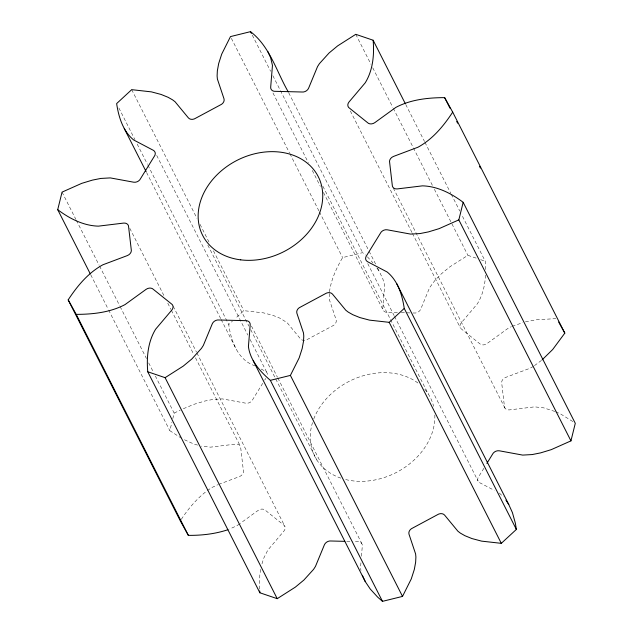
<?xml version="1.0" encoding="UTF-8"?>
<svg xmlns="http://www.w3.org/2000/svg" width="633" height="633" viewBox="0 0 633 633"><rect width="100%" height="100%" fill="white"/><g stroke="black" fill="none" stroke-linecap="round" stroke-linejoin="round"><path stroke-width="0.47" stroke-dasharray="3.17 2.37" d="M485.456 275.173C485.06 285.127 482.647 295.263 477.369 303.8L461.188 322.925A5.602 4.431 -26.9 0 0 461.813 329.318L479.513 343.521A5.602 4.431 -26.9 0 0 486.967 343.608L507.998 328.385L511.322 326.66M485.646 269.484L485.25 261.231L461.576 214.563M329.389 293.554L329.508 300.034L336.099 319.736A5.602 4.431 -26.9 0 1 332.349 326.027L307.899 339.153A5.602 4.431 -26.9 0 1 300.493 338.869L287.2 322.767L280.197 318.296L273.195 315.448L263.534 312.876L243.816 310.668L235.215 318.621M360.929 562.832L360.541 567.564L360.96 570.562M361.475 556.209L362.321 545.796A5.602 4.431 -26.9 0 0 357.36 541.666L353.499 541.571M260.772 569.384L259.799 575.041L259.609 589.141M329.469 291.829C331.146 279.58 336.384 268.163 342.603 257.599L362.646 252.654L365.376 255.044M181.655 438.376L169.834 430.677L171.891 422.361M172.801 418.666L174.17 413.12L155.409 376.144M261.991 563.789L263.684 558.314L267.759 550.204L283.932 531.079A5.602 4.431 -26.9 0 0 283.307 524.686L265.607 510.483A5.602 4.431 -26.9 0 0 258.153 510.388L240.239 523.364M262.742 383.297L252.741 399.526A5.602 4.431 -26.9 0 1 245.723 403.189L222.428 398.909L212.91 399.447L204.506 401.116L193.848 404.368L181.165 409.622M264.744 380.053L265.749 378.431M483.881 468.27L478.872 476.388A5.602 4.431 -26.9 0 0 479.727 482.726L494.207 490.33M181.315 519.353C188.23 508.734 196.594 498.962 206.603 491.129M255.178 365.906C237.794 360.209 231.021 341.037 228.758 324.579L232.343 321.263M541.444 360.406L534.125 365.898M239.464 523.926L237.122 525.619L229.668 529.014M207.331 490.622L211.723 487.608L217.712 484.767M476.119 258.122L467.898 255.328L449.77 266.881L441.233 273.947L435.259 280L429.657 287.58L420.731 309.173A5.602 4.431 -26.9 0 1 413.808 313.003L410.912 312.924M533.397 366.396L530.122 368.216L505.727 377.395A5.602 4.431 -26.9 0 0 501.779 383.606L504.366 405.927A5.602 4.431 -26.9 0 0 509.502 409.899L534.6 406.853L543.739 407.866L554.785 411.434M174.17 413.12L180.294 410.057M512.152 326.319L522.644 322.688M218.614 484.427L239.393 476.609A5.602 4.431 -26.9 0 0 243.341 470.39L240.754 448.077A5.602 4.431 -26.9 0 0 235.618 444.097L210.52 447.151L201.381 446.138M525.414 321.865L536.214 319.807L555.845 318.636M397.405 312.583L387.76 312.338A5.602 4.431 -26.9 0 1 382.799 308.208L384.579 286.433L384.16 283.434L382.767 278.662L376.714 266.224M401.267 312.678L409.947 312.9M346.749 541.397L352.534 541.539M197.646 445.102L193.912 444.065L182.486 438.859M480.684 259.68L485.25 261.231M555.679 411.814L560.15 413.681L573.063 421.689M261.136 369.039L265.393 371.278A5.602 4.431 -26.9 0 1 267.363 375.25M499.318 493.02L503.322 496.85M367.425 256.84L373.011 262.94M376.857 267.941L379.84 272.388M405.745 104.5L424.506 141.483M424.949 142.362L450.854 193.437M451.305 194.315L459.795 211.042M355.77 34.324L370.962 64.265M372.75 67.786L392.848 107.412M393.299 108.29L412.953 147.03M413.396 147.908L432.608 185.77M434.388 189.291L467.898 255.328M393.291 188.041L504.968 408.158M350.342 111.012L411.988 232.525M412.431 233.403L460.231 327.617M288.711 92.766L368.667 250.375M369.118 251.254L376.263 265.346M252.306 35.171L270.623 71.276M272.855 75.675L280 89.759M280.451 90.646L362.646 252.654M367.741 263.597L394.09 315.543M394.541 316.421L478.073 481.072M322.87 186.221L428.288 394.019M272.981 92.988L308.271 162.546M312.291 170.467L320.33 186.316M323.455 192.479L383.313 310.471M231.377 38.36L289.447 152.822M289.898 153.7L318.929 210.939M319.38 211.818L342.603 257.599M131.696 89.664L196.918 218.219M200.044 224.383L209.42 242.874M213.44 250.795L243.816 310.668M251.475 326.058L277.381 377.126M277.824 378.004L361.807 543.533M207.838 245.145L248.935 326.153M250.723 329.674L275.292 378.099M275.735 378.985L316.832 459.985M156.715 155.449L247.843 335.063M250.075 339.47L267.047 372.924M118.869 107.974L134.948 139.671M137.187 144.079L147.457 164.327M147.908 165.205L228.758 324.579M146.563 172.493L220.711 318.652M221.162 319.538L236.346 349.471M173.22 306.269L196.444 352.051M196.895 352.929L284.89 526.387M129.82 228.363L164.216 296.157M167.792 303.199L170.918 309.363M171.361 310.249L193.698 354.266M195.486 357.795L240.152 445.838M62.05 192.123L75.897 219.414M76.348 220.292L99.128 265.203M99.571 266.082L119.677 305.699M120.12 306.586L146.476 358.531M148.708 362.931L153.621 372.623M90.772 274.833L108.196 309.165M108.639 310.051L169.834 430.677M434.831 415.042A64.835 51.305 -26.9 0 1 344.399 479.228M340.815 478.129A64.835 51.305 -26.9 0 1 312.504 422.599M313.778 418.911A64.835 51.305 -26.9 0 1 418.453 383.392M424.822 389.39A64.835 51.305 -26.9 0 1 433.605 406.323"/><path stroke-width="0.95" d="M90.329 273.947L57.714 209.673L62.05 192.123L81.72 183.364L92.386 180.12L100.789 178.443L110.308 177.905L133.603 182.185A5.602 4.431 -26.9 0 0 140.621 178.522L154.128 156.612A5.602 4.431 -26.9 0 0 153.273 150.274L133.682 139.98C122.897 131.166 118.624 116.868 116.638 103.575L131.696 89.664L151.414 91.872L161.075 94.444L168.077 97.292L172.643 99.887L175.08 101.763L188.373 117.865A5.602 4.431 -26.9 0 0 195.779 118.149L220.221 105.023A5.602 4.431 -26.9 0 0 223.979 98.74L217.388 79.03L217.103 76L217.348 70.825L218.694 63.49L221.716 54.106L230.483 36.595L250.518 31.65C269.974 46.589 276.463 71.497 288.268 91.888M486.88 463.403L492.379 454.478A5.602 4.431 -26.9 0 1 499.397 450.815L522.692 455.095L532.211 454.557L540.614 452.88L551.28 449.636L570.95 440.877L458.83 219.88L463.166 202.323C451.424 193.445 437.466 186.26 422.48 185.849L397.382 188.903A5.602 4.431 -26.9 0 1 392.246 184.923L389.659 162.61A5.602 4.431 -26.9 0 1 393.607 156.391L418.002 147.212C432.671 139.205 443.67 125.92 452.698 112.128L444.651 97.632C428.043 97.656 410.77 99.523 395.878 107.381L374.847 122.612A5.602 4.431 -26.9 0 1 367.393 122.517L349.693 108.314A5.602 4.431 -26.9 0 1 349.068 101.921L365.241 82.796C372.995 70.184 374.388 54.691 373.13 40.227L355.77 34.324L337.65 45.877L329.113 52.95L319.42 63.64L317.537 66.584L308.611 88.169A5.602 4.431 -26.9 0 1 301.688 91.999L275.64 91.334A5.602 4.431 -26.9 0 1 270.679 87.204L272.459 65.436L270.647 57.658L267.719 51.384M570.95 440.877L575.286 423.327L463.166 202.323M57.714 209.673C69.456 218.551 83.414 225.744 98.4 226.147L123.498 223.101A5.602 4.431 -26.9 0 1 128.634 227.073L131.221 249.394A5.602 4.431 -26.9 0 1 127.273 255.605L102.878 264.784C88.209 272.791 77.202 286.076 68.182 299.876L76.229 314.372C92.837 314.34 110.11 312.473 125.002 304.615L146.033 289.392A5.602 4.431 -26.9 0 1 153.487 289.479L171.187 303.682A5.602 4.431 -26.9 0 1 171.812 310.075L155.631 329.2C147.885 341.82 146.492 357.305 147.75 371.769L165.102 377.672L183.23 366.119L191.767 359.053L201.46 348.356L203.343 345.42L212.269 323.827A5.602 4.431 -26.9 0 1 219.192 319.997L245.24 320.662A5.602 4.431 -26.9 0 1 250.201 324.792L248.421 346.567C250.185 360.414 260.155 371.571 270.354 380.346L290.397 375.401L299.164 357.89L302.186 348.506L303.531 341.171L303.777 335.996L303.492 332.966L296.901 313.264A5.602 4.431 -26.9 0 1 300.651 306.973L325.101 293.847A5.602 4.431 -26.9 0 1 332.507 294.131L345.8 310.233L348.237 312.109L352.803 314.704L359.805 317.552L369.466 320.124L389.184 322.332L404.242 308.421C402.256 295.128 397.983 280.83 387.19 272.016L367.607 261.722A5.602 4.431 -26.9 0 1 366.752 255.384L380.259 233.474A5.602 4.431 -26.9 0 1 387.277 229.811L410.572 234.091L420.09 233.553L428.494 231.884L439.152 228.632L458.83 219.88M253.16 360.612L365.281 581.616L370.25 589.03L377.695 597.156L382.482 601.35L402.517 596.405L411.284 578.894L414.306 569.51L415.652 562.175L415.897 557L415.612 553.97L409.021 534.26A5.602 4.431 -26.9 0 1 412.779 527.977L437.221 514.851A5.602 4.431 -26.9 0 1 444.627 515.135L457.92 531.237L460.357 533.113L464.923 535.708L471.925 538.556L481.586 541.128L501.304 543.336L516.362 529.425L515.365 523.206L512.429 512.643L508.774 504.533L396.654 283.529M452.698 112.128L564.818 333.124L552.704 349.495L542.18 359.797M147.75 371.769L259.87 592.773L277.23 598.676L295.35 587.123L303.887 580.05L313.58 569.36L315.463 566.416L324.389 544.831A5.602 4.431 -26.9 0 1 331.312 541.001L344.819 541.35M228.015 529.686C215.267 533.959 201.753 535.486 188.349 535.368L180.302 520.872L68.182 299.876M505.933 500.173L508.774 504.533M558.662 322.047L564.818 333.124M444.651 97.632L450.008 108.196M456.71 121.401L457.604 123.166M479.49 166.305L480.384 168.069M373.13 40.227L405.294 103.622M404.242 308.421L516.362 529.425M250.518 31.65L251.412 33.414M389.184 322.332L501.304 543.336M290.397 375.401L402.517 596.405M270.354 380.346L382.482 601.35M124.226 128.467L146.12 171.614M165.102 377.672L277.23 598.676M76.229 314.372L188.349 535.368M362.353 575.342L365.281 581.616M259.736 590.953L259.87 592.773M240.746 259.862A64.835 51.305 -26.9 0 0 321.485 185.319A64.835 51.305 -26.9 0 0 219.097 172.817A64.835 51.305 -26.9 0 0 240.746 259.862"/></g></svg>
